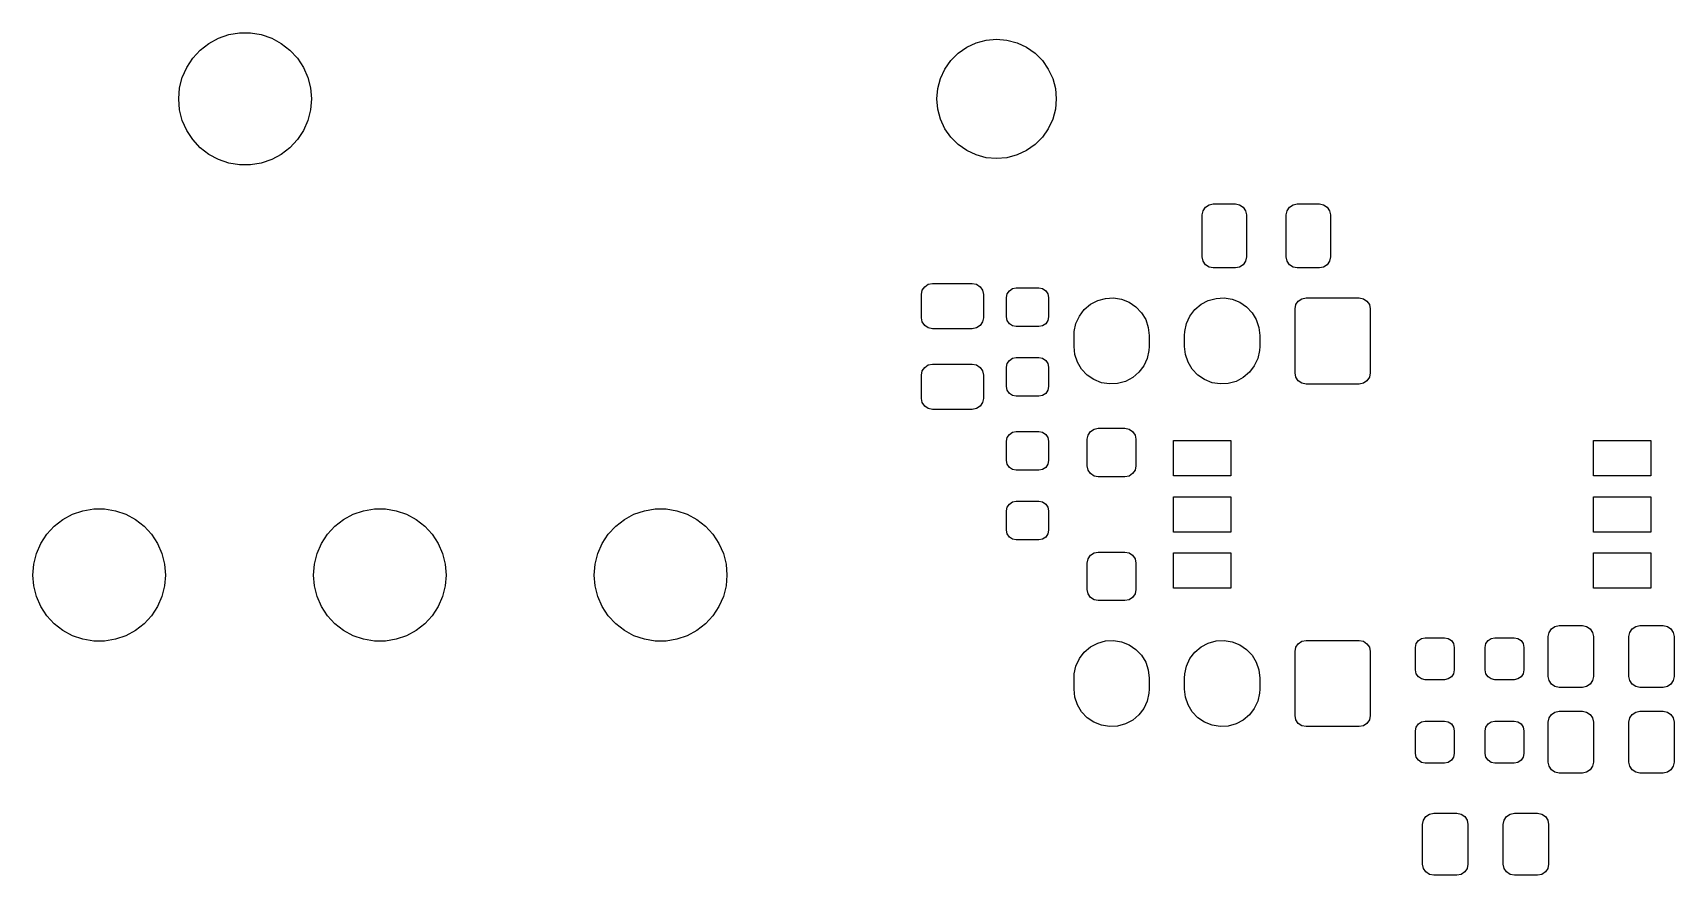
# Model space of a CAD drawing. Extents: x 0.8 to 7.47, y -5.14 to -0.82.
# Drawn here: x 0.795 to 2.257, y -1.597 to -0.847 of the extents above; entities that cross this region are included whole.
import ezdxf

# ---------------------------------------------------------------- set-up
doc = ezdxf.new("R2010")
doc.units = 0
doc.header["$MEASUREMENT"] = 0
doc.layers.add('BLACK', color=7, linetype='CONTINUOUS')

msp = doc.modelspace()

# ---------------------------------------------------------------- linework, layer by layer
at = {"layer": 'BLACK', "linetype": 'CONTINUOUS'}
for p, q in [((0.969755, -0.848264), (0.979375, -0.846658)), ((0.979375, -0.846658), (0.989129, -0.846658)), ((0.989129, -0.846658), (0.998749, -0.848264)), ((0.937649, -0.869239), (0.944255, -0.862064)), ((0.944255, -0.862064), (0.951952, -0.856073)), ((0.951952, -0.856073), (0.96053, -0.851431)), ((0.96053, -0.851431), (0.969755, -0.848264)), ((0.998749, -0.848264), (1.00797, -0.851431)), ((1.00797, -0.851431), (1.01655, -0.856073)), ((1.01655, -0.856073), (1.02425, -0.862064)), ((1.02425, -0.862064), (1.03085, -0.869239)), ((1.61938, -0.864797), (1.62697, -0.859483)), ((1.62697, -0.859483), (1.63537, -0.855568)), ((1.63537, -0.855568), (1.64431, -0.85317)), ((1.64431, -0.85317), (1.65354, -0.852362)), ((1.65354, -0.852362), (1.66277, -0.85317)), ((1.66277, -0.85317), (1.67172, -0.855568)), ((1.67172, -0.855568), (1.68012, -0.859483)), ((1.68012, -0.859483), (1.68771, -0.864797)), ((0.932315, -0.877405), (0.937649, -0.869239)), ((1.03085, -0.869239), (1.03619, -0.877405)), ((1.60751, -0.878937), (1.61283, -0.871348)), ((1.61283, -0.871348), (1.61938, -0.864797)), ((1.68771, -0.864797), (1.69426, -0.871348)), ((1.69426, -0.871348), (1.69957, -0.878937)), ((0.926002, -0.895792), (0.928397, -0.886337)), ((0.928397, -0.886337), (0.932315, -0.877405)), ((1.03619, -0.877405), (1.04011, -0.886337)), ((1.04011, -0.886337), (1.0425, -0.895792)), ((1.6012, -0.896282), (1.6036, -0.887334)), ((1.6036, -0.887334), (1.60751, -0.878937)), ((1.69957, -0.878937), (1.70349, -0.887334)), ((1.70349, -0.887334), (1.70589, -0.896282)), ((0.925197, -0.905512), (0.926002, -0.895792)), ((0.926002, -0.915232), (0.925197, -0.905512)), ((1.0425, -0.895792), (1.04331, -0.905512)), ((1.04331, -0.905512), (1.0425, -0.915232)), ((1.60039, -0.905512), (1.6012, -0.896282)), ((1.6012, -0.914741), (1.60039, -0.905512)), ((1.70589, -0.896282), (1.70669, -0.905512)), ((1.70669, -0.905512), (1.70589, -0.914741)), ((0.928397, -0.924687), (0.926002, -0.915232)), ((1.0425, -0.915232), (1.04011, -0.924687)), ((1.6036, -0.92369), (1.6012, -0.914741)), ((1.70589, -0.914741), (1.70349, -0.92369)), ((0.932315, -0.933619), (0.928397, -0.924687)), ((0.937649, -0.941784), (0.932315, -0.933619)), ((1.03619, -0.933619), (1.03085, -0.941784)), ((1.04011, -0.924687), (1.03619, -0.933619)), ((1.60751, -0.932087), (1.6036, -0.92369)), ((1.61283, -0.939676), (1.60751, -0.932087)), ((1.69957, -0.932087), (1.69426, -0.939676)), ((1.70349, -0.92369), (1.69957, -0.932087)), ((0.944255, -0.94896), (0.937649, -0.941784)), ((0.951952, -0.954951), (0.944255, -0.94896)), ((1.02425, -0.94896), (1.01655, -0.954951)), ((1.03085, -0.941784), (1.02425, -0.94896)), ((1.61938, -0.946227), (1.61283, -0.939676)), ((1.62697, -0.951541), (1.61938, -0.946227)), ((1.68771, -0.946227), (1.68012, -0.951541)), ((1.69426, -0.939676), (1.68771, -0.946227)), ((0.96053, -0.959593), (0.951952, -0.954951)), ((0.969755, -0.96276), (0.96053, -0.959593)), ((0.979375, -0.964365), (0.969755, -0.96276)), ((0.989129, -0.964365), (0.979375, -0.964365)), ((0.998749, -0.96276), (0.989129, -0.964365)), ((1.00797, -0.959593), (0.998749, -0.96276)), ((1.01655, -0.954951), (1.00797, -0.959593)), ((1.63537, -0.955456), (1.62697, -0.951541)), ((1.64431, -0.957854), (1.63537, -0.955456)), ((1.65354, -0.958661), (1.64431, -0.957854)), ((1.66277, -0.957854), (1.65354, -0.958661)), ((1.67172, -0.955456), (1.66277, -0.957854)), ((1.68012, -0.951541), (1.67172, -0.955456)), ((1.83661, -1.00886), (1.83736, -1.00509)), ((1.83736, -1.00509), (1.8395, -1.0019)), ((1.8395, -1.0019), (1.84269, -0.999765)), ((1.84269, -0.999765), (1.84646, -0.999016)), ((1.84646, -0.999016), (1.86614, -0.999016)), ((1.86614, -0.999016), (1.86991, -0.999765)), ((1.86991, -0.999765), (1.8731, -1.0019)), ((1.8731, -1.0019), (1.87524, -1.00509)), ((1.87524, -1.00509), (1.87598, -1.00886)), ((1.91142, -1.00886), (1.91217, -1.00509)), ((1.91217, -1.00509), (1.9143, -1.0019)), ((1.9143, -1.0019), (1.91749, -0.999765)), ((1.91749, -0.999765), (1.92126, -0.999016)), ((1.92126, -0.999016), (1.94094, -0.999016)), ((1.94094, -0.999016), (1.94471, -0.999765)), ((1.94471, -0.999765), (1.9479, -1.0019)), ((1.9479, -1.0019), (1.95004, -1.00509)), ((1.95004, -1.00509), (1.95079, -1.00886)), ((1.83661, -1.04626), (1.83661, -1.00886)), ((1.87598, -1.00886), (1.87598, -1.04626)), ((1.91142, -1.04626), (1.91142, -1.00886)), ((1.95079, -1.00886), (1.95079, -1.04626)), ((1.83736, -1.05003), (1.83661, -1.04626)), ((1.8395, -1.05322), (1.83736, -1.05003)), ((1.87524, -1.05003), (1.8731, -1.05322)), ((1.87598, -1.04626), (1.87524, -1.05003)), ((1.91217, -1.05003), (1.91142, -1.04626)), ((1.9143, -1.05322), (1.91217, -1.05003)), ((1.95004, -1.05003), (1.9479, -1.05322)), ((1.95079, -1.04626), (1.95004, -1.05003)), ((1.84269, -1.05535), (1.8395, -1.05322)), ((1.84646, -1.0561), (1.84269, -1.05535)), ((1.86614, -1.0561), (1.84646, -1.0561)), ((1.86991, -1.05535), (1.86614, -1.0561)), ((1.8731, -1.05322), (1.86991, -1.05535)), ((1.91749, -1.05535), (1.9143, -1.05322)), ((1.92126, -1.0561), (1.91749, -1.05535)), ((1.94094, -1.0561), (1.92126, -1.0561)), ((1.94471, -1.05535), (1.94094, -1.0561)), ((1.9479, -1.05322), (1.94471, -1.05535)), ((1.58661, -1.07972), (1.58736, -1.07596)), ((1.58661, -1.10039), (1.58661, -1.07972)), ((1.58736, -1.07596), (1.5895, -1.07276)), ((1.5895, -1.07276), (1.59269, -1.07063)), ((1.59269, -1.07063), (1.59646, -1.06988)), ((1.59646, -1.06988), (1.63189, -1.06988)), ((1.63189, -1.06988), (1.63566, -1.07063)), ((1.63566, -1.07063), (1.63885, -1.07276)), ((1.63885, -1.07276), (1.64098, -1.07596)), ((1.64098, -1.07596), (1.64173, -1.07972)), ((1.64173, -1.07972), (1.64173, -1.10039)), ((1.6624, -1.08243), (1.66306, -1.07914)), ((1.66306, -1.07914), (1.66492, -1.07634)), ((1.66492, -1.07634), (1.66772, -1.07447)), ((1.66772, -1.07447), (1.67101, -1.07382)), ((1.67101, -1.07382), (1.69119, -1.07382)), ((1.69119, -1.07382), (1.69449, -1.07447)), ((1.69449, -1.07447), (1.69728, -1.07634)), ((1.69728, -1.07634), (1.69915, -1.07914)), ((1.69915, -1.07914), (1.6998, -1.08243)), ((1.6624, -1.09966), (1.6624, -1.08243)), ((1.6998, -1.08243), (1.6998, -1.09966)), ((1.72723, -1.09889), (1.73161, -1.09313)), ((1.73161, -1.09313), (1.73713, -1.08844)), ((1.73713, -1.08844), (1.74352, -1.08505)), ((1.74352, -1.08505), (1.75049, -1.08312)), ((1.75049, -1.08312), (1.75772, -1.08273)), ((1.75772, -1.08273), (1.76486, -1.0839)), ((1.76486, -1.0839), (1.77158, -1.08658)), ((1.77158, -1.08658), (1.77757, -1.09064)), ((1.77757, -1.09064), (1.78255, -1.09589)), ((1.78255, -1.09589), (1.78628, -1.10209)), ((1.82566, -1.09889), (1.83004, -1.09313)), ((1.83004, -1.09313), (1.83555, -1.08844)), ((1.83555, -1.08844), (1.84194, -1.08505)), ((1.84194, -1.08505), (1.84892, -1.08312)), ((1.84892, -1.08312), (1.85614, -1.08273)), ((1.85614, -1.08273), (1.86328, -1.0839)), ((1.86328, -1.0839), (1.87001, -1.08658)), ((1.87001, -1.08658), (1.876, -1.09064)), ((1.876, -1.09064), (1.88097, -1.09589)), ((1.88097, -1.09589), (1.8847, -1.10209)), ((1.91929, -1.09252), (1.92004, -1.08875)), ((1.91929, -1.14961), (1.91929, -1.09252)), ((1.92004, -1.08875), (1.92217, -1.08556)), ((1.92217, -1.08556), (1.92537, -1.08343)), ((1.92537, -1.08343), (1.92913, -1.08268)), ((1.92913, -1.08268), (1.97638, -1.08268)), ((1.97638, -1.08268), (1.98014, -1.08343)), ((1.98014, -1.08343), (1.98334, -1.08556)), ((1.98334, -1.08556), (1.98547, -1.08875)), ((1.98547, -1.08875), (1.98622, -1.09252)), ((1.98622, -1.09252), (1.98622, -1.14961)), ((1.58736, -1.10416), (1.58661, -1.10039)), ((1.5895, -1.10735), (1.58736, -1.10416)), ((1.59269, -1.10949), (1.5895, -1.10735)), ((1.59646, -1.11024), (1.59269, -1.10949)), ((1.63189, -1.11024), (1.59646, -1.11024)), ((1.63566, -1.10949), (1.63189, -1.11024)), ((1.63885, -1.10735), (1.63566, -1.10949)), ((1.64098, -1.10416), (1.63885, -1.10735)), ((1.64173, -1.10039), (1.64098, -1.10416)), ((1.66306, -1.10295), (1.6624, -1.09966)), ((1.66492, -1.10575), (1.66306, -1.10295)), ((1.66772, -1.10761), (1.66492, -1.10575)), ((1.67101, -1.10827), (1.66772, -1.10761)), ((1.69119, -1.10827), (1.67101, -1.10827)), ((1.69449, -1.10761), (1.69119, -1.10827)), ((1.69728, -1.10575), (1.69449, -1.10761)), ((1.69915, -1.10295), (1.69728, -1.10575)), ((1.6998, -1.09966), (1.69915, -1.10295)), ((1.72264, -1.11252), (1.72419, -1.10546)), ((1.72419, -1.10546), (1.72723, -1.09889)), ((1.78628, -1.10209), (1.78859, -1.10895)), ((1.78859, -1.10895), (1.78937, -1.11614)), ((1.82106, -1.11252), (1.82262, -1.10546)), ((1.82262, -1.10546), (1.82566, -1.09889)), ((1.8847, -1.10209), (1.88701, -1.10895)), ((1.88701, -1.10895), (1.8878, -1.11614)), ((1.72244, -1.11614), (1.72264, -1.11252)), ((1.72244, -1.12598), (1.72244, -1.11614)), ((1.78937, -1.11614), (1.78937, -1.12598)), ((1.82087, -1.11614), (1.82106, -1.11252)), ((1.82087, -1.12598), (1.82087, -1.11614)), ((1.8878, -1.11614), (1.8878, -1.12598)), ((1.66306, -1.14114), (1.66492, -1.13835)), ((1.66492, -1.13835), (1.66772, -1.13648)), ((1.66772, -1.13648), (1.67101, -1.13583)), ((1.67101, -1.13583), (1.69119, -1.13583)), ((1.69119, -1.13583), (1.69449, -1.13648)), ((1.69449, -1.13648), (1.69728, -1.13835)), ((1.69728, -1.13835), (1.69915, -1.14114)), ((1.72322, -1.13318), (1.72244, -1.12598)), ((1.72553, -1.14004), (1.72322, -1.13318)), ((1.72926, -1.14624), (1.72553, -1.14004)), ((1.78762, -1.13667), (1.78458, -1.14324)), ((1.78917, -1.1296), (1.78762, -1.13667)), ((1.78937, -1.12598), (1.78917, -1.1296)), ((1.82165, -1.13318), (1.82087, -1.12598)), ((1.82396, -1.14004), (1.82165, -1.13318)), ((1.82769, -1.14624), (1.82396, -1.14004)), ((1.88604, -1.13667), (1.88301, -1.14324)), ((1.8876, -1.1296), (1.88604, -1.13667)), ((1.8878, -1.12598), (1.8876, -1.1296)), ((1.58661, -1.15157), (1.58736, -1.14781)), ((1.58661, -1.17224), (1.58661, -1.15157)), ((1.58736, -1.14781), (1.5895, -1.14462)), ((1.5895, -1.14462), (1.59269, -1.14248)), ((1.59269, -1.14248), (1.59646, -1.14173)), ((1.59646, -1.14173), (1.63189, -1.14173)), ((1.63189, -1.14173), (1.63566, -1.14248)), ((1.63566, -1.14248), (1.63885, -1.14462)), ((1.63885, -1.14462), (1.64098, -1.14781)), ((1.64098, -1.14781), (1.64173, -1.15157)), ((1.64173, -1.15157), (1.64173, -1.17224)), ((1.6624, -1.14444), (1.66306, -1.14114)), ((1.6624, -1.16166), (1.6624, -1.14444)), ((1.69915, -1.14114), (1.6998, -1.14444)), ((1.6998, -1.14444), (1.6998, -1.16166)), ((1.73424, -1.15149), (1.72926, -1.14624)), ((1.74023, -1.15555), (1.73424, -1.15149)), ((1.77469, -1.15368), (1.76829, -1.15707)), ((1.7802, -1.149), (1.77469, -1.15368)), ((1.78458, -1.14324), (1.7802, -1.149)), ((1.83267, -1.15149), (1.82769, -1.14624)), ((1.83866, -1.15555), (1.83267, -1.15149)), ((1.87311, -1.15368), (1.86672, -1.15707)), ((1.87863, -1.149), (1.87311, -1.15368)), ((1.88301, -1.14324), (1.87863, -1.149)), ((1.92004, -1.15337), (1.91929, -1.14961)), ((1.92217, -1.15657), (1.92004, -1.15337)), ((1.98547, -1.15337), (1.98334, -1.15657)), ((1.98622, -1.14961), (1.98547, -1.15337)), ((1.66306, -1.16496), (1.6624, -1.16166)), ((1.66492, -1.16775), (1.66306, -1.16496)), ((1.66772, -1.16962), (1.66492, -1.16775)), ((1.69728, -1.16775), (1.69449, -1.16962)), ((1.69915, -1.16496), (1.69728, -1.16775)), ((1.6998, -1.16166), (1.69915, -1.16496)), ((1.74695, -1.15823), (1.74023, -1.15555)), ((1.75409, -1.1594), (1.74695, -1.15823)), ((1.76132, -1.15901), (1.75409, -1.1594)), ((1.76829, -1.15707), (1.76132, -1.15901)), ((1.84538, -1.15823), (1.83866, -1.15555)), ((1.85252, -1.1594), (1.84538, -1.15823)), ((1.85974, -1.15901), (1.85252, -1.1594)), ((1.86672, -1.15707), (1.85974, -1.15901)), ((1.92537, -1.1587), (1.92217, -1.15657)), ((1.92913, -1.15945), (1.92537, -1.1587)), ((1.97638, -1.15945), (1.92913, -1.15945)), ((1.98014, -1.1587), (1.97638, -1.15945)), ((1.98334, -1.15657), (1.98014, -1.1587)), ((1.58736, -1.17601), (1.58661, -1.17224)), ((1.5895, -1.1792), (1.58736, -1.17601)), ((1.59269, -1.18134), (1.5895, -1.1792)), ((1.59646, -1.18209), (1.59269, -1.18134)), ((1.63189, -1.18209), (1.59646, -1.18209)), ((1.63566, -1.18134), (1.63189, -1.18209)), ((1.63885, -1.1792), (1.63566, -1.18134)), ((1.64098, -1.17601), (1.63885, -1.1792)), ((1.64173, -1.17224), (1.64098, -1.17601)), ((1.67101, -1.17028), (1.66772, -1.16962)), ((1.69119, -1.17028), (1.67101, -1.17028)), ((1.69449, -1.16962), (1.69119, -1.17028)), ((1.6624, -1.21038), (1.66306, -1.20709)), ((1.6624, -1.22761), (1.6624, -1.21038)), ((1.66306, -1.20709), (1.66492, -1.20429)), ((1.66492, -1.20429), (1.66772, -1.20243)), ((1.66772, -1.20243), (1.67101, -1.20177)), ((1.67101, -1.20177), (1.69119, -1.20177)), ((1.69119, -1.20177), (1.69449, -1.20243)), ((1.69449, -1.20243), (1.69728, -1.20429)), ((1.69728, -1.20429), (1.69915, -1.20709)), ((1.69915, -1.20709), (1.6998, -1.21038)), ((1.6998, -1.21038), (1.6998, -1.22761)), ((1.73425, -1.20866), (1.735, -1.20489)), ((1.73425, -1.23228), (1.73425, -1.20866)), ((1.735, -1.20489), (1.73713, -1.2017)), ((1.73713, -1.2017), (1.74033, -1.19957)), ((1.74033, -1.19957), (1.74409, -1.19882)), ((1.74409, -1.19882), (1.76772, -1.19882)), ((1.76772, -1.19882), (1.77148, -1.19957)), ((1.77148, -1.19957), (1.77468, -1.2017)), ((1.77468, -1.2017), (1.77681, -1.20489)), ((1.77681, -1.20489), (1.77756, -1.20866)), ((1.77756, -1.20866), (1.77756, -1.23228)), ((1.81102, -1.24134), (1.81102, -1.20984)), ((1.81102, -1.20984), (1.8622, -1.20984)), ((1.8622, -1.20984), (1.8622, -1.24134)), ((2.18504, -1.24134), (2.18504, -1.20984)), ((2.18504, -1.20984), (2.23622, -1.20984)), ((2.23622, -1.20984), (2.23622, -1.24134)), ((1.66306, -1.2309), (1.6624, -1.22761)), ((1.6998, -1.22761), (1.69915, -1.2309)), ((1.66492, -1.2337), (1.66306, -1.2309)), ((1.66772, -1.23556), (1.66492, -1.2337)), ((1.67101, -1.23622), (1.66772, -1.23556)), ((1.69119, -1.23622), (1.67101, -1.23622)), ((1.69449, -1.23556), (1.69119, -1.23622)), ((1.69728, -1.2337), (1.69449, -1.23556)), ((1.69915, -1.2309), (1.69728, -1.2337)), ((1.735, -1.23605), (1.73425, -1.23228)), ((1.73713, -1.23924), (1.735, -1.23605)), ((1.74033, -1.24138), (1.73713, -1.23924)), ((1.74409, -1.24213), (1.74033, -1.24138)), ((1.76772, -1.24213), (1.74409, -1.24213)), ((1.77148, -1.24138), (1.76772, -1.24213)), ((1.77468, -1.23924), (1.77148, -1.24138)), ((1.77681, -1.23605), (1.77468, -1.23924)), ((1.77756, -1.23228), (1.77681, -1.23605)), ((1.8622, -1.24134), (1.81102, -1.24134)), ((2.23622, -1.24134), (2.18504, -1.24134)), ((0.839834, -1.27228), (0.849454, -1.27067)), ((0.849454, -1.27067), (0.859207, -1.27067)), ((0.859207, -1.27067), (0.868828, -1.27228)), ((1.08983, -1.27228), (1.09945, -1.27067)), ((1.09945, -1.27067), (1.10921, -1.27067)), ((1.10921, -1.27067), (1.11883, -1.27228)), ((1.33983, -1.27228), (1.34945, -1.27067)), ((1.34945, -1.27067), (1.35921, -1.27067)), ((1.35921, -1.27067), (1.36883, -1.27228)), ((1.6624, -1.27239), (1.66306, -1.2691)), ((1.66306, -1.2691), (1.66492, -1.2663)), ((1.66492, -1.2663), (1.66772, -1.26444)), ((1.66772, -1.26444), (1.67101, -1.26378)), ((1.67101, -1.26378), (1.69119, -1.26378)), ((1.69119, -1.26378), (1.69449, -1.26444)), ((1.69449, -1.26444), (1.69728, -1.2663)), ((1.69728, -1.2663), (1.69915, -1.2691)), ((1.69915, -1.2691), (1.6998, -1.27239)), ((1.81102, -1.29134), (1.81102, -1.25984)), ((1.81102, -1.25984), (1.8622, -1.25984)), ((1.8622, -1.25984), (1.8622, -1.29134)), ((2.18504, -1.29134), (2.18504, -1.25984)), ((2.18504, -1.25984), (2.23622, -1.25984)), ((2.23622, -1.25984), (2.23622, -1.29134)), ((0.807728, -1.29326), (0.814334, -1.28608)), ((0.814334, -1.28608), (0.822031, -1.28009)), ((0.822031, -1.28009), (0.830609, -1.27545)), ((0.830609, -1.27545), (0.839834, -1.27228)), ((0.868828, -1.27228), (0.878053, -1.27545)), ((0.878053, -1.27545), (0.886631, -1.28009)), ((0.886631, -1.28009), (0.894328, -1.28608)), ((0.894328, -1.28608), (0.900934, -1.29326)), ((1.05773, -1.29326), (1.06433, -1.28608)), ((1.06433, -1.28608), (1.07203, -1.28009)), ((1.07203, -1.28009), (1.08061, -1.27545)), ((1.08061, -1.27545), (1.08983, -1.27228)), ((1.11883, -1.27228), (1.12805, -1.27545)), ((1.12805, -1.27545), (1.13663, -1.28009)), ((1.13663, -1.28009), (1.14433, -1.28608)), ((1.14433, -1.28608), (1.15093, -1.29326)), ((1.30773, -1.29326), (1.31433, -1.28608)), ((1.31433, -1.28608), (1.32203, -1.28009)), ((1.32203, -1.28009), (1.33061, -1.27545)), ((1.33061, -1.27545), (1.33983, -1.27228)), ((1.36883, -1.27228), (1.37805, -1.27545)), ((1.37805, -1.27545), (1.38663, -1.28009)), ((1.38663, -1.28009), (1.39433, -1.28608)), ((1.39433, -1.28608), (1.40093, -1.29326)), ((1.6624, -1.28962), (1.6624, -1.27239)), ((1.6998, -1.27239), (1.6998, -1.28962)), ((0.802393, -1.30142), (0.807728, -1.29326)), ((0.900934, -1.29326), (0.906268, -1.30142)), ((1.05239, -1.30142), (1.05773, -1.29326)), ((1.15093, -1.29326), (1.15627, -1.30142)), ((1.30239, -1.30142), (1.30773, -1.29326)), ((1.40093, -1.29326), (1.40627, -1.30142)), ((1.66306, -1.29291), (1.6624, -1.28962)), ((1.66492, -1.29571), (1.66306, -1.29291)), ((1.66772, -1.29757), (1.66492, -1.29571)), ((1.67101, -1.29823), (1.66772, -1.29757)), ((1.69119, -1.29823), (1.67101, -1.29823)), ((1.69449, -1.29757), (1.69119, -1.29823)), ((1.69728, -1.29571), (1.69449, -1.29757)), ((1.69915, -1.29291), (1.69728, -1.29571)), ((1.6998, -1.28962), (1.69915, -1.29291)), ((1.8622, -1.29134), (1.81102, -1.29134)), ((2.23622, -1.29134), (2.18504, -1.29134)), ((0.796081, -1.31981), (0.798475, -1.31035)), ((0.798475, -1.31035), (0.802393, -1.30142)), ((0.906268, -1.30142), (0.910186, -1.31035)), ((0.910186, -1.31035), (0.91258, -1.31981)), ((1.04608, -1.31981), (1.04848, -1.31035)), ((1.04848, -1.31035), (1.05239, -1.30142)), ((1.15627, -1.30142), (1.16019, -1.31035)), ((1.16019, -1.31035), (1.16258, -1.31981)), ((1.29608, -1.31981), (1.29848, -1.31035)), ((1.29848, -1.31035), (1.30239, -1.30142)), ((1.40627, -1.30142), (1.41019, -1.31035)), ((1.41019, -1.31035), (1.41258, -1.31981)), ((1.73425, -1.3189), (1.735, -1.31513)), ((1.735, -1.31513), (1.73713, -1.31194)), ((1.73713, -1.31194), (1.74033, -1.3098)), ((1.74033, -1.3098), (1.74409, -1.30906)), ((1.74409, -1.30906), (1.76772, -1.30906)), ((1.76772, -1.30906), (1.77148, -1.3098)), ((1.77148, -1.3098), (1.77468, -1.31194)), ((1.77468, -1.31194), (1.77681, -1.31513)), ((1.77681, -1.31513), (1.77756, -1.3189)), ((1.81102, -1.34134), (1.81102, -1.30984)), ((1.81102, -1.30984), (1.8622, -1.30984)), ((1.8622, -1.30984), (1.8622, -1.34134)), ((2.18504, -1.34134), (2.18504, -1.30984)), ((2.18504, -1.30984), (2.23622, -1.30984)), ((2.23622, -1.30984), (2.23622, -1.34134)), ((0.795276, -1.32953), (0.796081, -1.31981)), ((0.796081, -1.33925), (0.795276, -1.32953)), ((0.91258, -1.31981), (0.913386, -1.32953)), ((0.913386, -1.32953), (0.91258, -1.33925)), ((1.04528, -1.32953), (1.04608, -1.31981)), ((1.04608, -1.33925), (1.04528, -1.32953)), ((1.16258, -1.31981), (1.16339, -1.32953)), ((1.16339, -1.32953), (1.16258, -1.33925)), ((1.29528, -1.32953), (1.29608, -1.31981)), ((1.29608, -1.33925), (1.29528, -1.32953)), ((1.41258, -1.31981), (1.41339, -1.32953)), ((1.41339, -1.32953), (1.41258, -1.33925)), ((1.73425, -1.34252), (1.73425, -1.3189)), ((1.77756, -1.3189), (1.77756, -1.34252)), ((0.798475, -1.3487), (0.796081, -1.33925)), ((0.91258, -1.33925), (0.910186, -1.3487)), ((1.04848, -1.3487), (1.04608, -1.33925)), ((1.16258, -1.33925), (1.16019, -1.3487)), ((1.29848, -1.3487), (1.29608, -1.33925)), ((1.41258, -1.33925), (1.41019, -1.3487)), ((1.735, -1.34629), (1.73425, -1.34252)), ((1.77756, -1.34252), (1.77681, -1.34629)), ((1.8622, -1.34134), (1.81102, -1.34134)), ((2.23622, -1.34134), (2.18504, -1.34134)), ((0.802393, -1.35763), (0.798475, -1.3487)), ((0.807728, -1.3658), (0.802393, -1.35763)), ((0.906268, -1.35763), (0.900934, -1.3658)), ((0.910186, -1.3487), (0.906268, -1.35763)), ((1.05239, -1.35763), (1.04848, -1.3487)), ((1.05773, -1.3658), (1.05239, -1.35763)), ((1.15627, -1.35763), (1.15093, -1.3658)), ((1.16019, -1.3487), (1.15627, -1.35763)), ((1.30239, -1.35763), (1.29848, -1.3487)), ((1.30773, -1.3658), (1.30239, -1.35763)), ((1.40627, -1.35763), (1.40093, -1.3658)), ((1.41019, -1.3487), (1.40627, -1.35763)), ((1.73713, -1.34948), (1.735, -1.34629)), ((1.74033, -1.35161), (1.73713, -1.34948)), ((1.74409, -1.35236), (1.74033, -1.35161)), ((1.76772, -1.35236), (1.74409, -1.35236)), ((1.77148, -1.35161), (1.76772, -1.35236)), ((1.77468, -1.34948), (1.77148, -1.35161)), ((1.77681, -1.34629), (1.77468, -1.34948)), ((0.814334, -1.37298), (0.807728, -1.3658)), ((0.822031, -1.37897), (0.814334, -1.37298)), ((0.894328, -1.37298), (0.886631, -1.37897)), ((0.900934, -1.3658), (0.894328, -1.37298)), ((1.06433, -1.37298), (1.05773, -1.3658)), ((1.07203, -1.37897), (1.06433, -1.37298)), ((1.14433, -1.37298), (1.13663, -1.37897)), ((1.15093, -1.3658), (1.14433, -1.37298)), ((1.31433, -1.37298), (1.30773, -1.3658)), ((1.32203, -1.37897), (1.31433, -1.37298)), ((1.39433, -1.37298), (1.38663, -1.37897)), ((1.40093, -1.3658), (1.39433, -1.37298)), ((0.830609, -1.38361), (0.822031, -1.37897)), ((0.839834, -1.38678), (0.830609, -1.38361)), ((0.849454, -1.38838), (0.839834, -1.38678)), ((0.859207, -1.38838), (0.849454, -1.38838)), ((0.868828, -1.38678), (0.859207, -1.38838)), ((0.878053, -1.38361), (0.868828, -1.38678)), ((0.886631, -1.37897), (0.878053, -1.38361)), ((1.08061, -1.38361), (1.07203, -1.37897)), ((1.08983, -1.38678), (1.08061, -1.38361)), ((1.09945, -1.38838), (1.08983, -1.38678)), ((1.10921, -1.38838), (1.09945, -1.38838)), ((1.11883, -1.38678), (1.10921, -1.38838)), ((1.12805, -1.38361), (1.11883, -1.38678)), ((1.13663, -1.37897), (1.12805, -1.38361)), ((1.33061, -1.38361), (1.32203, -1.37897)), ((1.33983, -1.38678), (1.33061, -1.38361)), ((1.34945, -1.38838), (1.33983, -1.38678)), ((1.35921, -1.38838), (1.34945, -1.38838)), ((1.36883, -1.38678), (1.35921, -1.38838)), ((1.37805, -1.38361), (1.36883, -1.38678)), ((1.38663, -1.37897), (1.37805, -1.38361)), ((1.74352, -1.39017), (1.75049, -1.38824)), ((1.75049, -1.38824), (1.75772, -1.38784)), ((1.75772, -1.38784), (1.76486, -1.38902)), ((1.84194, -1.39017), (1.84892, -1.38824)), ((1.84892, -1.38824), (1.85614, -1.38784)), ((1.85614, -1.38784), (1.86328, -1.38902)), ((1.92537, -1.38854), (1.92913, -1.3878)), ((1.92913, -1.3878), (1.97638, -1.3878)), ((1.97638, -1.3878), (1.98014, -1.38854)), ((2.02723, -1.39065), (2.0291, -1.38786)), ((2.0291, -1.38786), (2.03189, -1.38599)), ((2.03189, -1.38599), (2.03519, -1.38533)), ((2.03519, -1.38533), (2.05241, -1.38533)), ((2.05241, -1.38533), (2.05571, -1.38599)), ((2.05571, -1.38599), (2.0585, -1.38786)), ((2.0585, -1.38786), (2.06037, -1.39065)), ((2.08924, -1.39065), (2.09111, -1.38786)), ((2.09111, -1.38786), (2.0939, -1.38599)), ((2.0939, -1.38599), (2.09719, -1.38533)), ((2.09719, -1.38533), (2.11442, -1.38533)), ((2.11442, -1.38533), (2.11772, -1.38599)), ((2.11772, -1.38599), (2.12051, -1.38786)), ((2.12051, -1.38786), (2.12238, -1.39065)), ((2.14469, -1.38435), (2.14543, -1.38058)), ((2.14469, -1.41978), (2.14469, -1.38435)), ((2.14543, -1.38058), (2.14757, -1.37739)), ((2.14757, -1.37739), (2.15076, -1.37526)), ((2.15076, -1.37526), (2.15453, -1.37451)), ((2.15453, -1.37451), (2.1752, -1.37451)), ((2.1752, -1.37451), (2.17896, -1.37526)), ((2.17896, -1.37526), (2.18216, -1.37739)), ((2.18216, -1.37739), (2.18429, -1.38058)), ((2.18429, -1.38058), (2.18504, -1.38435)), ((2.18504, -1.38435), (2.18504, -1.41978)), ((2.21654, -1.38435), (2.21728, -1.38058)), ((2.21654, -1.41978), (2.21654, -1.38435)), ((2.21728, -1.38058), (2.21942, -1.37739)), ((2.21942, -1.37739), (2.22261, -1.37526)), ((2.22261, -1.37526), (2.22638, -1.37451)), ((2.22638, -1.37451), (2.24705, -1.37451)), ((2.24705, -1.37451), (2.25081, -1.37526)), ((2.25081, -1.37526), (2.25401, -1.37739)), ((2.25401, -1.37739), (2.25614, -1.38058)), ((2.25614, -1.38058), (2.25689, -1.38435)), ((2.25689, -1.38435), (2.25689, -1.41978)), ((1.72723, -1.40401), (1.73161, -1.39825)), ((1.73161, -1.39825), (1.73713, -1.39356)), ((1.73713, -1.39356), (1.74352, -1.39017)), ((1.76486, -1.38902), (1.77158, -1.39169)), ((1.77158, -1.39169), (1.77757, -1.39575)), ((1.77757, -1.39575), (1.78255, -1.40101)), ((1.78255, -1.40101), (1.78628, -1.40721)), ((1.82566, -1.40401), (1.83004, -1.39825)), ((1.83004, -1.39825), (1.83555, -1.39356)), ((1.83555, -1.39356), (1.84194, -1.39017)), ((1.86328, -1.38902), (1.87001, -1.39169)), ((1.87001, -1.39169), (1.876, -1.39575)), ((1.876, -1.39575), (1.88097, -1.40101)), ((1.88097, -1.40101), (1.8847, -1.40721)), ((1.91929, -1.39764), (1.92004, -1.39387)), ((1.91929, -1.45472), (1.91929, -1.39764)), ((1.92004, -1.39387), (1.92217, -1.39068)), ((1.92217, -1.39068), (1.92537, -1.38854)), ((1.98014, -1.38854), (1.98334, -1.39068)), ((1.98334, -1.39068), (1.98547, -1.39387)), ((1.98547, -1.39387), (1.98622, -1.39764)), ((1.98622, -1.39764), (1.98622, -1.45472)), ((2.02657, -1.39395), (2.02723, -1.39065)), ((2.02657, -1.41412), (2.02657, -1.39395)), ((2.06037, -1.39065), (2.06102, -1.39395)), ((2.06102, -1.39395), (2.06102, -1.41412)), ((2.08858, -1.39395), (2.08924, -1.39065)), ((2.08858, -1.41412), (2.08858, -1.39395)), ((2.12238, -1.39065), (2.12303, -1.39395)), ((2.12303, -1.39395), (2.12303, -1.41412)), ((1.72244, -1.42126), (1.72264, -1.41764)), ((1.72264, -1.41764), (1.72419, -1.41057)), ((1.72419, -1.41057), (1.72723, -1.40401)), ((1.78628, -1.40721), (1.78859, -1.41407)), ((1.78859, -1.41407), (1.78937, -1.42126)), ((1.82087, -1.42126), (1.82106, -1.41764)), ((1.82106, -1.41764), (1.82262, -1.41057)), ((1.82262, -1.41057), (1.82566, -1.40401)), ((1.8847, -1.40721), (1.88701, -1.41407)), ((1.88701, -1.41407), (1.8878, -1.42126)), ((2.02723, -1.41742), (2.02657, -1.41412)), ((2.0291, -1.42021), (2.02723, -1.41742)), ((2.06037, -1.41742), (2.0585, -1.42021)), ((2.06102, -1.41412), (2.06037, -1.41742)), ((2.08924, -1.41742), (2.08858, -1.41412)), ((2.09111, -1.42021), (2.08924, -1.41742)), ((2.12238, -1.41742), (2.12051, -1.42021)), ((2.12303, -1.41412), (2.12238, -1.41742)), ((1.72244, -1.4311), (1.72244, -1.42126)), ((1.72322, -1.4383), (1.72244, -1.4311)), ((1.78937, -1.4311), (1.78917, -1.43472)), ((1.78937, -1.42126), (1.78937, -1.4311)), ((1.82087, -1.4311), (1.82087, -1.42126)), ((1.82165, -1.4383), (1.82087, -1.4311)), ((1.8878, -1.4311), (1.8876, -1.43472)), ((1.8878, -1.42126), (1.8878, -1.4311)), ((2.03189, -1.42208), (2.0291, -1.42021)), ((2.03519, -1.42274), (2.03189, -1.42208)), ((2.05241, -1.42274), (2.03519, -1.42274)), ((2.05571, -1.42208), (2.05241, -1.42274)), ((2.0585, -1.42021), (2.05571, -1.42208)), ((2.0939, -1.42208), (2.09111, -1.42021)), ((2.09719, -1.42274), (2.0939, -1.42208)), ((2.11442, -1.42274), (2.09719, -1.42274)), ((2.11772, -1.42208), (2.11442, -1.42274)), ((2.12051, -1.42021), (2.11772, -1.42208)), ((2.14543, -1.42355), (2.14469, -1.41978)), ((2.14757, -1.42674), (2.14543, -1.42355)), ((2.15076, -1.42888), (2.14757, -1.42674)), ((2.15453, -1.42963), (2.15076, -1.42888)), ((2.1752, -1.42963), (2.15453, -1.42963)), ((2.17896, -1.42888), (2.1752, -1.42963)), ((2.18216, -1.42674), (2.17896, -1.42888)), ((2.18429, -1.42355), (2.18216, -1.42674)), ((2.18504, -1.41978), (2.18429, -1.42355)), ((2.21728, -1.42355), (2.21654, -1.41978)), ((2.21942, -1.42674), (2.21728, -1.42355)), ((2.22261, -1.42888), (2.21942, -1.42674)), ((2.22638, -1.42963), (2.22261, -1.42888)), ((2.24705, -1.42963), (2.22638, -1.42963)), ((2.25081, -1.42888), (2.24705, -1.42963)), ((2.25401, -1.42674), (2.25081, -1.42888)), ((2.25614, -1.42355), (2.25401, -1.42674)), ((2.25689, -1.41978), (2.25614, -1.42355)), ((1.72553, -1.44515), (1.72322, -1.4383)), ((1.72926, -1.45135), (1.72553, -1.44515)), ((1.78762, -1.44179), (1.78458, -1.44836)), ((1.78917, -1.43472), (1.78762, -1.44179)), ((1.82396, -1.44515), (1.82165, -1.4383)), ((1.82769, -1.45135), (1.82396, -1.44515)), ((1.88604, -1.44179), (1.88301, -1.44836)), ((1.8876, -1.43472), (1.88604, -1.44179)), ((1.73424, -1.45661), (1.72926, -1.45135)), ((1.74023, -1.46067), (1.73424, -1.45661)), ((1.74695, -1.46335), (1.74023, -1.46067)), ((1.77469, -1.4588), (1.76829, -1.46219)), ((1.7802, -1.45412), (1.77469, -1.4588)), ((1.78458, -1.44836), (1.7802, -1.45412)), ((1.83267, -1.45661), (1.82769, -1.45135)), ((1.83866, -1.46067), (1.83267, -1.45661)), ((1.84538, -1.46335), (1.83866, -1.46067)), ((1.87311, -1.4588), (1.86672, -1.46219)), ((1.87863, -1.45412), (1.87311, -1.4588)), ((1.88301, -1.44836), (1.87863, -1.45412)), ((1.92004, -1.45849), (1.91929, -1.45472)), ((1.92217, -1.46168), (1.92004, -1.45849)), ((1.98547, -1.45849), (1.98334, -1.46168)), ((1.98622, -1.45472), (1.98547, -1.45849)), ((2.0291, -1.46217), (2.03189, -1.4603)), ((2.03189, -1.4603), (2.03519, -1.45965)), ((2.03519, -1.45965), (2.05241, -1.45965)), ((2.05241, -1.45965), (2.05571, -1.4603)), ((2.05571, -1.4603), (2.0585, -1.46217)), ((2.09111, -1.46217), (2.0939, -1.4603)), ((2.0939, -1.4603), (2.09719, -1.45965)), ((2.09719, -1.45965), (2.11442, -1.45965)), ((2.11442, -1.45965), (2.11772, -1.4603)), ((2.11772, -1.4603), (2.12051, -1.46217)), ((2.14469, -1.46063), (2.14543, -1.45686)), ((2.14469, -1.49606), (2.14469, -1.46063)), ((2.14543, -1.45686), (2.14757, -1.45367)), ((2.14757, -1.45367), (2.15076, -1.45154)), ((2.15076, -1.45154), (2.15453, -1.45079)), ((2.15453, -1.45079), (2.1752, -1.45079)), ((2.1752, -1.45079), (2.17896, -1.45154)), ((2.17896, -1.45154), (2.18216, -1.45367)), ((2.18216, -1.45367), (2.18429, -1.45686)), ((2.18429, -1.45686), (2.18504, -1.46063)), ((2.18504, -1.46063), (2.18504, -1.49606)), ((2.21654, -1.46063), (2.21728, -1.45686)), ((2.21654, -1.49606), (2.21654, -1.46063)), ((2.21728, -1.45686), (2.21942, -1.45367)), ((2.21942, -1.45367), (2.22261, -1.45154)), ((2.22261, -1.45154), (2.22638, -1.45079)), ((2.22638, -1.45079), (2.24705, -1.45079)), ((2.24705, -1.45079), (2.25081, -1.45154)), ((2.25081, -1.45154), (2.25401, -1.45367)), ((2.25401, -1.45367), (2.25614, -1.45686)), ((2.25614, -1.45686), (2.25689, -1.46063)), ((2.25689, -1.46063), (2.25689, -1.49606)), ((1.75409, -1.46452), (1.74695, -1.46335)), ((1.76132, -1.46413), (1.75409, -1.46452)), ((1.76829, -1.46219), (1.76132, -1.46413)), ((1.85252, -1.46452), (1.84538, -1.46335)), ((1.85974, -1.46413), (1.85252, -1.46452)), ((1.86672, -1.46219), (1.85974, -1.46413)), ((1.92537, -1.46382), (1.92217, -1.46168)), ((1.92913, -1.46457), (1.92537, -1.46382)), ((1.97638, -1.46457), (1.92913, -1.46457)), ((1.98014, -1.46382), (1.97638, -1.46457)), ((1.98334, -1.46168), (1.98014, -1.46382)), ((2.02657, -1.46826), (2.02723, -1.46496)), ((2.02657, -1.48844), (2.02657, -1.46826)), ((2.02723, -1.46496), (2.0291, -1.46217)), ((2.0585, -1.46217), (2.06037, -1.46496)), ((2.06037, -1.46496), (2.06102, -1.46826)), ((2.06102, -1.46826), (2.06102, -1.48844)), ((2.08858, -1.46826), (2.08924, -1.46496)), ((2.08858, -1.48844), (2.08858, -1.46826)), ((2.08924, -1.46496), (2.09111, -1.46217)), ((2.12051, -1.46217), (2.12238, -1.46496)), ((2.12238, -1.46496), (2.12303, -1.46826)), ((2.12303, -1.46826), (2.12303, -1.48844)), ((2.02723, -1.49173), (2.02657, -1.48844)), ((2.06102, -1.48844), (2.06037, -1.49173)), ((2.08924, -1.49173), (2.08858, -1.48844)), ((2.12303, -1.48844), (2.12238, -1.49173)), ((2.0291, -1.49452), (2.02723, -1.49173)), ((2.03189, -1.49639), (2.0291, -1.49452)), ((2.03519, -1.49705), (2.03189, -1.49639)), ((2.05241, -1.49705), (2.03519, -1.49705)), ((2.05571, -1.49639), (2.05241, -1.49705)), ((2.0585, -1.49452), (2.05571, -1.49639)), ((2.06037, -1.49173), (2.0585, -1.49452)), ((2.09111, -1.49452), (2.08924, -1.49173)), ((2.0939, -1.49639), (2.09111, -1.49452)), ((2.09719, -1.49705), (2.0939, -1.49639)), ((2.11442, -1.49705), (2.09719, -1.49705)), ((2.11772, -1.49639), (2.11442, -1.49705)), ((2.12051, -1.49452), (2.11772, -1.49639)), ((2.12238, -1.49173), (2.12051, -1.49452)), ((2.14543, -1.49983), (2.14469, -1.49606)), ((2.14757, -1.50302), (2.14543, -1.49983)), ((2.15076, -1.50516), (2.14757, -1.50302)), ((2.15453, -1.50591), (2.15076, -1.50516)), ((2.17896, -1.50516), (2.1752, -1.50591)), ((2.18216, -1.50302), (2.17896, -1.50516)), ((2.18429, -1.49983), (2.18216, -1.50302)), ((2.18504, -1.49606), (2.18429, -1.49983)), ((2.21728, -1.49983), (2.21654, -1.49606)), ((2.21942, -1.50302), (2.21728, -1.49983)), ((2.22261, -1.50516), (2.21942, -1.50302)), ((2.22638, -1.50591), (2.22261, -1.50516)), ((2.25081, -1.50516), (2.24705, -1.50591)), ((2.25401, -1.50302), (2.25081, -1.50516)), ((2.25614, -1.49983), (2.25401, -1.50302)), ((2.25689, -1.49606), (2.25614, -1.49983)), ((2.1752, -1.50591), (2.15453, -1.50591)), ((2.24705, -1.50591), (2.22638, -1.50591)), ((2.03287, -1.55157), (2.03362, -1.54781)), ((2.03362, -1.54781), (2.03576, -1.54462)), ((2.03576, -1.54462), (2.03895, -1.54248)), ((2.03895, -1.54248), (2.04272, -1.54173)), ((2.04272, -1.54173), (2.06339, -1.54173)), ((2.06339, -1.54173), (2.06715, -1.54248)), ((2.06715, -1.54248), (2.07035, -1.54462)), ((2.07035, -1.54462), (2.07248, -1.54781)), ((2.07248, -1.54781), (2.07323, -1.55157)), ((2.10472, -1.55157), (2.10547, -1.54781)), ((2.10547, -1.54781), (2.10761, -1.54462)), ((2.10761, -1.54462), (2.1108, -1.54248)), ((2.1108, -1.54248), (2.11457, -1.54173)), ((2.11457, -1.54173), (2.13524, -1.54173)), ((2.13524, -1.54173), (2.139, -1.54248)), ((2.139, -1.54248), (2.1422, -1.54462)), ((2.1422, -1.54462), (2.14433, -1.54781)), ((2.14433, -1.54781), (2.14508, -1.55157)), ((2.03287, -1.58701), (2.03287, -1.55157)), ((2.07323, -1.55157), (2.07323, -1.58701)), ((2.10472, -1.58701), (2.10472, -1.55157)), ((2.14508, -1.55157), (2.14508, -1.58701)), ((2.03362, -1.59077), (2.03287, -1.58701)), ((2.03576, -1.59397), (2.03362, -1.59077)), ((2.07248, -1.59077), (2.07035, -1.59397)), ((2.07323, -1.58701), (2.07248, -1.59077)), ((2.10547, -1.59077), (2.10472, -1.58701)), ((2.10761, -1.59397), (2.10547, -1.59077)), ((2.14433, -1.59077), (2.1422, -1.59397)), ((2.14508, -1.58701), (2.14433, -1.59077)), ((2.03895, -1.5961), (2.03576, -1.59397)), ((2.04272, -1.59685), (2.03895, -1.5961)), ((2.06339, -1.59685), (2.04272, -1.59685)), ((2.06715, -1.5961), (2.06339, -1.59685)), ((2.07035, -1.59397), (2.06715, -1.5961)), ((2.1108, -1.5961), (2.10761, -1.59397)), ((2.11457, -1.59685), (2.1108, -1.5961)), ((2.13524, -1.59685), (2.11457, -1.59685)), ((2.139, -1.5961), (2.13524, -1.59685)), ((2.1422, -1.59397), (2.139, -1.5961))]:
    msp.add_line(p, q, dxfattribs=at)

doc.saveas('drawing.dxf')
